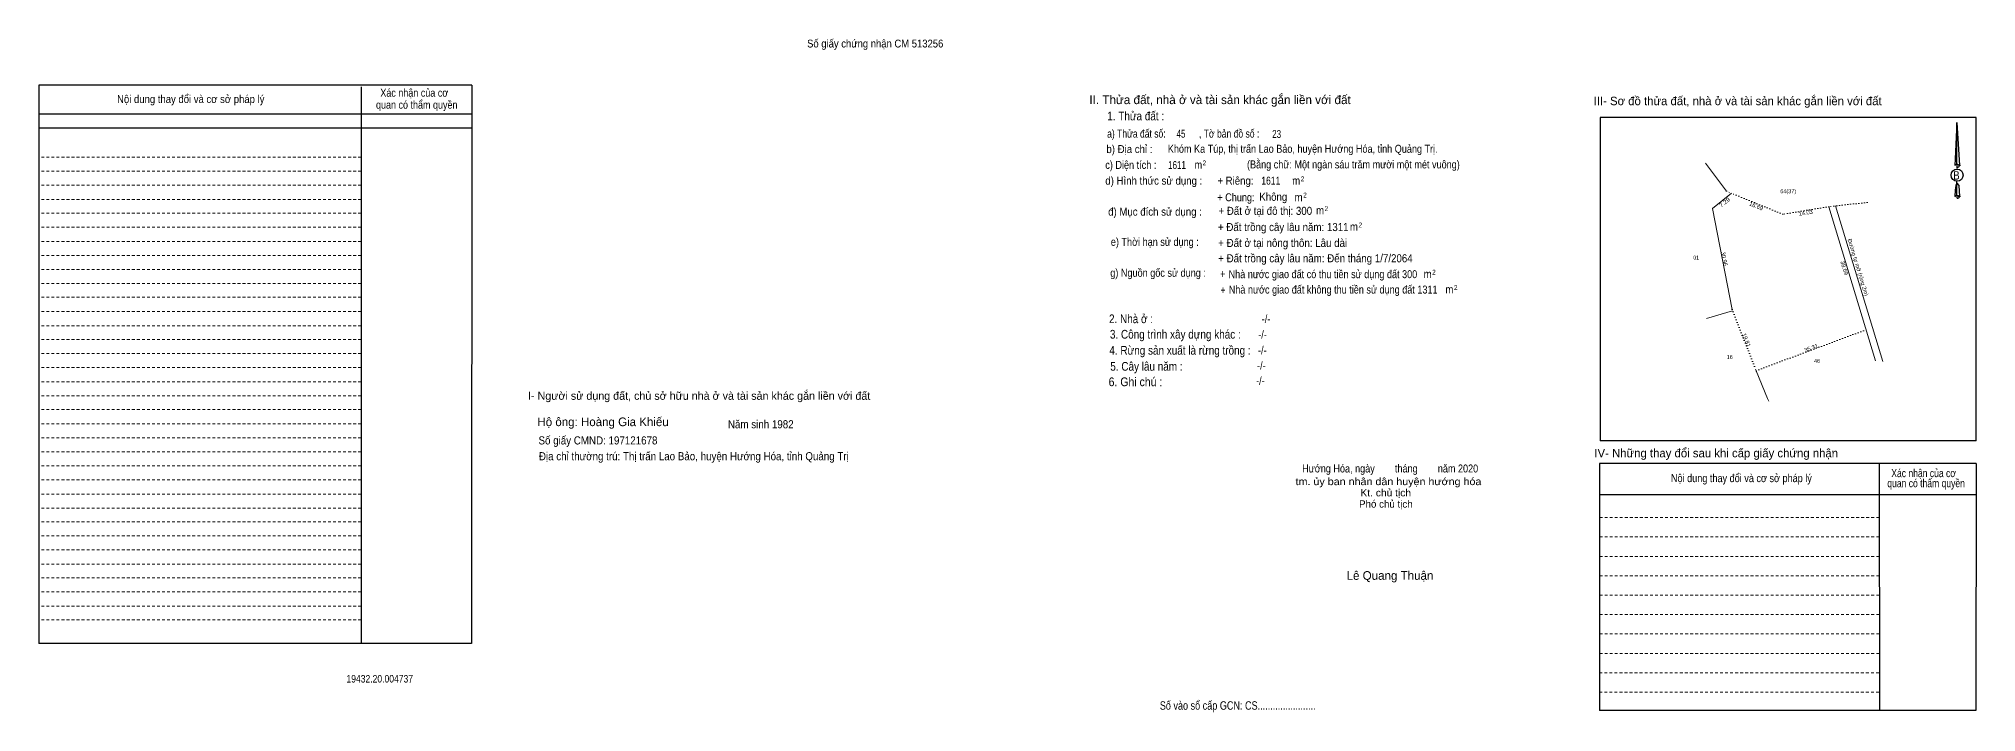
# Model space of a CAD drawing. Header units: metres. Extents: x 534265 to 535647, y 1836382 to 1836975.
# Drawn here: x 534265 to 534848, y 1836773 to 1836975 of the extents above; entities that cross this region are included whole.
import ezdxf
from ezdxf.enums import TextEntityAlignment as Align

# ---------------------------------------------------------------- set-up
doc = ezdxf.new("R2010")
doc.units = ezdxf.units.M
doc.header["$LTSCALE"] = 0.56
doc.header["$PDMODE"] = 32
doc.header["$PDSIZE"] = 0.28
doc.linetypes.add('DOTTED', pattern=[1.5, 0.3, -1.2])
doc.linetypes.add('SHORT_DASHED', pattern=[2.7, 1.5, -1.2])
for name, color, linetype, lineweight in [('10', 7, 'DOTTED', 13), ('18', 7, 'Continuous', 25), ('28', 7, 'SHORT_DASHED', 13), ('40', 7, 'Continuous', 13), ('63', 7, 'Continuous', 13)]:
    doc.layers.add(name, color=color, linetype=linetype, lineweight=lineweight)
doc.layers.add('32', color=7, linetype='Continuous')
doc.layers.add('9', color=7, linetype='Continuous')

msp = doc.modelspace()

# ---------------------------------------------------------------- linework, layer by layer
at = {"layer": '10'}
for p, q in [((534772.59, 1836929.3), (534774.1, 1836928.68)), ((534814.94, 1836925.92), (534803.53, 1836924.67)), ((534774.31, 1836893.75), (534781.52, 1836875.3)), ((534781.52, 1836875.3), (534814.61, 1836887.62))]:
    msp.add_line(p, q, dxfattribs=at)
at = {"layer": '10', "linetype": 'Continuous'}
for p, q in [((534766.58, 1836891.01), (534774.46, 1836893.36)), ((534781.52, 1836875.3), (534784.99, 1836866.95)), ((534784.99, 1836866.95), (534785.33, 1836866.14))]:
    msp.add_line(p, q, dxfattribs=at)
at = {"layer": '10'}
msp.add_lwpolyline([(534803.39, 1836924.65), (534789.55, 1836922.37), (534774.1, 1836928.68)], dxfattribs=at)
at = {"layer": '18'}
for p, q in [((534841.91, 1836949.94), (534842.63, 1836937.04)), ((534841.91, 1836949.94), (534842.63, 1836937.04)), ((534841.91, 1836949.94), (534842.63, 1836937.04)), ((534841.34, 1836939.05), (534841.31, 1836937.04)), ((534841.91, 1836937.43), (534841.91, 1836936.92)), ((534841.91, 1836936.92), (534841.91, 1836936.59)), ((534841.91, 1836936.59), (534841.91, 1836936.14)), ((534841.91, 1836936.59), (534841.91, 1836936.14)), ((534841.91, 1836936.59), (534841.91, 1836936.14)), ((534841.91, 1836931.76), (534841.91, 1836932.39)), ((534841.91, 1836931.76), (534841.91, 1836932.39)), ((534841.91, 1836931.76), (534841.91, 1836932.39)), ((534841.91, 1836931.76), (534842.45, 1836931.01)), ((534841.91, 1836931.76), (534842.45, 1836931.01)), ((534841.91, 1836931.76), (534842.45, 1836931.01)), ((534842.45, 1836931.01), (534842.63, 1836927.71)), ((534842.45, 1836931.01), (534842.63, 1836927.71)), ((534842.45, 1836931.01), (534842.63, 1836927.71)), ((534841.91, 1836928.13), (534841.91, 1836927.62)), ((534841.91, 1836927.62), (534841.91, 1836927.26))]:
    msp.add_line(p, q, dxfattribs=at)
for points in [[(534841.91, 1836937.43), (534841.91, 1836949.94), (534841.34, 1836939.05)], [(534841.91, 1836928.13), (534841.91, 1836931.76), (534841.52, 1836931.01), (534841.34, 1836929.66), (534841.31, 1836927.71)]]:
    msp.add_lwpolyline(points, dxfattribs=at)
for centre, start_param, end_param in [((534841.9492, 1836936.9785), 1.57079633, 3.07445202), ((534841.9492, 1836936.9785), 0.06714063, 1.57079633), ((534841.9492, 1836936.9785), 4.71238898, 6.28318531), ((534841.9492, 1836927.6085), 2.49106941, 3.07427841), ((534841.9492, 1836927.6085), 1.57079633, 2.49106941), ((534841.9492, 1836927.6085), 0.06714063, 1.57079633), ((534841.9492, 1836927.6085), 4.71238898, 6.28318531)]:
    msp.add_ellipse(centre, major_axis=(0.6619, 0), ratio=0.655448, start_param=start_param, end_param=end_param, dxfattribs=at)
msp.add_ellipse((534841.9485, 1836934.1495), major_axis=(0, 1.8359), ratio=0.983453, dxfattribs=at)
for p in [(534842.63, 1836937.04), (534842.63, 1836927.71)]:
    msp.add_point(p, dxfattribs=at)
at = {"layer": '28', "linetype": 'Continuous', "lineweight": 25}
for p, q in [((534395.48, 1836961.22), (534265.25, 1836961.22)), ((534362.15, 1836960.71), (534362.21, 1836793.19)), ((534395.48, 1836961.22), (534395.36, 1836793.19)), ((534395.48, 1836952.46), (534265.46, 1836952.46)), ((534395.48, 1836952.46), (534265.46, 1836952.46)), ((534395.48, 1836948.26), (534265.46, 1836948.26)), ((534847.7, 1836854.18), (534734.6, 1836854.18)), ((534818.51, 1836847.37), (534818.6, 1836773.06)), ((534847.64, 1836847.37), (534847.55, 1836773.06)), ((534847.55, 1836837.98), (534734.45, 1836837.98)), ((534395.36, 1836793.19), (534265.25, 1836793.25)), ((534847.55, 1836773.06), (534734.45, 1836773.06))]:
    msp.add_line(p, q, dxfattribs=at)
at = {"layer": '28'}
for p, q in [((534362.15, 1836939.53), (534265.25, 1836939.53)), ((534362.15, 1836935.33), (534265.25, 1836935.33)), ((534362.15, 1836931.13), (534265.25, 1836931.13)), ((534362.15, 1836926.84), (534265.25, 1836926.84)), ((534362.15, 1836922.67), (534265.25, 1836922.67)), ((534362.15, 1836918.44), (534265.25, 1836918.44)), ((534362.15, 1836914.15), (534265.25, 1836914.15)), ((534362.15, 1836910.01), (534265.25, 1836910.01)), ((534362.15, 1836905.75), (534265.25, 1836905.75)), ((534362.15, 1836901.58), (534265.25, 1836901.58)), ((534362.15, 1836897.38), (534265.25, 1836897.38)), ((534362.15, 1836893.06), (534265.25, 1836893.06)), ((534362.15, 1836888.83), (534265.25, 1836888.83)), ((534362.15, 1836884.66), (534265.25, 1836884.66)), ((534362.15, 1836880.43), (534265.25, 1836880.43)), ((534362.15, 1836876.23), (534265.25, 1836876.23)), ((534362.15, 1836871.94), (534265.25, 1836871.94)), ((534362.15, 1836867.77), (534265.25, 1836867.77)), ((534362.15, 1836863.6), (534265.25, 1836863.6)), ((534362.15, 1836859.31), (534265.25, 1836859.31)), ((534362.15, 1836855.11), (534265.25, 1836855.11)), ((534362.15, 1836850.91), (534265.25, 1836850.91)), ((534362.15, 1836846.68), (534265.25, 1836846.68)), ((534362.15, 1836842.42), (534265.25, 1836842.42)), ((534362.15, 1836838.19), (534265.25, 1836838.19)), ((534362.15, 1836833.96), (534265.25, 1836833.96)), ((534362.15, 1836829.82), (534265.25, 1836829.82)), ((534818.51, 1836831.11), (534734.45, 1836831.11)), ((534362.15, 1836825.56), (534265.25, 1836825.56)), ((534362.15, 1836821.36), (534265.25, 1836821.36)), ((534818.51, 1836825.29), (534734.45, 1836825.29)), ((534362.15, 1836817.1), (534265.25, 1836817.1)), ((534818.51, 1836819.38), (534734.45, 1836819.38)), ((534362.15, 1836812.93), (534265.25, 1836812.93)), ((534362.15, 1836808.7), (534265.25, 1836808.7)), ((534818.51, 1836813.56), (534734.45, 1836813.56)), ((534362.15, 1836804.44), (534265.25, 1836804.44)), ((534818.51, 1836807.71), (534734.45, 1836807.71)), ((534362.15, 1836800.3), (534265.25, 1836800.3)), ((534818.51, 1836801.95), (534734.45, 1836801.95)), ((534818.51, 1836796.07), (534734.45, 1836796.07)), ((534818.51, 1836790.22), (534734.45, 1836790.22)), ((534818.42, 1836784.4), (534734.45, 1836784.4)), ((534818.42, 1836778.55), (534734.45, 1836778.55))]:
    msp.add_line(p, q, dxfattribs=at)
at = {"layer": '28', "linetype": 'Continuous', "lineweight": 25}
for points in [[(534395.48, 1836961.22), (534265.25, 1836961.22), (534265.25, 1836793.25)], [(534847.7, 1836854.18), (534847.7, 1836951.44), (534734.6, 1836951.44), (534734.6, 1836854.18)], [(534847.64, 1836847.37), (534734.45, 1836847.37), (534734.45, 1836773.06)]]:
    msp.add_lwpolyline(points, dxfattribs=at)
at = {"layer": '40'}
for p, q in [((534772.59, 1836929.3), (534766.29, 1836937.78)), ((534768.4, 1836924.14), (534774.1, 1836928.68)), ((534768.4, 1836924.14), (534774.31, 1836893.75)), ((534803.39, 1836924.65), (534817.44, 1836878.29)), ((534805.41, 1836924.88), (534819.59, 1836878.04))]:
    msp.add_line(p, q, dxfattribs=at)

# ---------------------------------------------------------------- texts
at = {"layer": '10', "width": 0.75}
msp.add_text('45', height=2.4, dxfattribs=at).set_placement((534608.625, 1836945.41), align=Align.CENTER)
at = {"layer": '18'}
for s, height, p in [('II. Thửa đất, nhà ở và tài sản khác gắn liền với đất', 2.625, (534620.375, 1836955.52)), ('Hộ ông: Hoàng Gia Khiếu', 2.59, (534434.895, 1836858.61)), ('Phó chủ tịch', 2.19, (534670.22, 1836834.1)), ('Lê Quang Thuận', 2.6, (534671.46, 1836812.37))]:
    msp.add_text(s, height=height, dxfattribs=at).set_placement(p, align=Align.CENTER)
for s, height, width, p in [('1. Thửa đất :', 2.625, 0.85, (534595.015, 1836950.63)), ('b) Địa chỉ : ', 2.406, 0.9, (534593.535, 1836940.79)), ('a) Thửa đất số:              , Tờ bản đồ số : ', 2.406, 0.8, (534609.66, 1836945.44)), ('23', 2.4, 0.75, (534637.385, 1836945.32)), ('c) Diện tích :                                                   ', 2.406, 0.85, (534612.925, 1836936.02)), ('1611', 2.4, 0.75, (534607.43, 1836935.99)), (' m', 2.406, 0.85, (534613.47, 1836936.08)), ('2', 1.457, 0.75, (534615.645, 1836937.1)), ('(Bằng chữ: Một ngàn sáu trăm mười một mét vuông)', 2.4, 0.85, (534660.455, 1836936.17)), ('d) Hình thức sử dụng :', 2.406, 0.9, (534600.455, 1836931.28)), ('+ Riêng: ', 2.406, 0.9, (534625.405, 1836931.28)), (' m', 2.406, 0.9, (534642.855, 1836931.28)), ('2', 1.457, 0.8, (534645.16, 1836932.3)), ('B', 2.52, 0.85, (534841.74, 1836932.81)), ('       + Chung:', 2.406, 0.85, (534622.485, 1836926.27)), ('Không', 2.406, 0.9, (534636.375, 1836926.42)), (' m', 2.406, 0.9, (534643.575, 1836926.3)), ('2', 1.457, 0.8, (534645.91, 1836927.41)), ('đ) Mục đích sử dụng :', 2.406, 0.9, (534600.82, 1836921.95)), ('+ Đất trồng cây lâu năm: 1311', 2.43, 0.9, (534639.38, 1836917.31)), ('+ Đất ở tại đô thị: 300', 2.43, 0.9, (534633.97, 1836922.19)), (' m', 2.406, 0.9, (534650.035, 1836922.34)), ('2', 1.457, 0.8, (534652.33, 1836923.33)), (' m', 2.406, 0.9, (534660.225, 1836917.43)), ('2', 1.457, 0.8, (534662.53, 1836918.42)), ('e) Thời hạn sử dụng :', 2.406, 0.85, (534600.76, 1836912.86)), ('+ Đất ở tại nông thôn: Lâu dài', 2.43, 0.9, (534639.2, 1836912.53)), ('+ Đất trồng cây lâu năm: Đến tháng 1/7/2064', 2.43, 0.9, (534649.055, 1836907.91)), ('g) Nguồn gốc sử dụng :', 2.406, 0.85, (534601.74, 1836903.56)), ('+ ', 2.43, 0.8, (534621.55, 1836903.23)), (' m', 2.406, 0.9, (534682.375, 1836903.2)), ('2', 1.457, 0.8, (534684.68, 1836904.22)), ('+ ', 2.43, 0.8, (534621.64, 1836898.37)), (' m', 2.406, 0.9, (534688.915, 1836898.56)), ('2', 1.457, 0.8, (534691.22, 1836899.58)), ('2. Nhà ở :', 2.625, 0.85, (534593.61, 1836889.6)), ('3. Công trình xây dựng khác :', 2.625, 0.85, (534606.925, 1836884.95)), ('4. Rừng sản xuất là rừng trồng :', 2.625, 0.85, (534608.34, 1836880.12)), ('6. Ghi chú :', 2.625, 0.9, (534594.95, 1836870.64)), ('5. Cây lâu năm :', 2.625, 0.85, (534598.245, 1836875.29)), ('Hướng Hóa, ngày        tháng        năm 2020', 2.4, 0.85, (534671.515, 1836844.67)), ('tm. ủy ban nhân dân huyện hướng hóa', 2.19, 1.1, (534671.01, 1836840.86)), ('Kt. chủ tịch', 2.19, 1.05, (534670.19, 1836837.47)), ('19432.20.004737', 2.26, 0.85, (534367.76, 1836781.46)), ('Số vào sổ cấp GCN: CS.......................', 2.549, 0.8, (534625.68, 1836773.27))]:
    msp.add_text(s, height=height, dxfattribs=dict(at, width=width)).set_placement(p, align=Align.CENTER)
at = {"layer": '18', "width": 0.85}
for s, p in [('Khóm Ka Túp, thị trấn Lao Bảo, huyện Hướng Hóa, tỉnh Quảng Trị.', (534604.67, 1836940.88)), ('Nhà nước giao đất có thu tiền sử dụng đất 300', (534622.94, 1836903.14)), ('Nhà nước giao đất không thu tiền sử dụng đất 1311', (534622.99, 1836898.51))]:
    msp.add_text(s, height=2.4, dxfattribs=at).set_placement(p)
at = {"layer": '28'}
for s, height, width, p in [('Xác nhận của cơ', 2.377, 0.85, (534378.14, 1836957.74)), ('Xác nhận của cơ', 2.377, 0.85, (534378.14, 1836957.74)), ('Nội dung thay đổi và cơ sở pháp lý', 2.377, 0.9, (534310.945, 1836955.85)), ('Nội dung thay đổi và cơ sở pháp lý', 2.377, 0.9, (534310.945, 1836955.85)), (' quan có thẩm quyền', 2.377, 0.85, (534378.505, 1836954.14)), (' quan có thẩm quyền', 2.377, 0.85, (534378.505, 1836954.14)), ('-/-', 2.406, 0.85, (534634.2, 1836889.69)), ('-/-', 2.406, 0.85, (534633.15, 1836885.01)), ('-/-', 2.406, 0.85, (534633.09, 1836880.27)), ('-/-', 2.406, 0.85, (534632.5, 1836871.07)), ('-/-', 2.406, 0.85, (534632.79, 1836875.59)), ('Nội dung thay đổi và cơ sở pháp lý', 2.406, 0.85, (534777.1, 1836841.76)), ('Xác nhận của cơ', 2.406, 0.8, (534831.87, 1836843.26)), (' quan có thẩm quyền', 2.406, 0.8, (534832.265, 1836840.23))]:
    msp.add_text(s, height=height, dxfattribs=dict(at, width=width)).set_placement(p, align=Align.CENTER)
for s, height, p in [('III- Sơ đồ thửa đất, nhà ở và tài sản khác gắn liền với đất', 2.552, (534775.975, 1836955.19)), ('I- Người sử dụng đất, chủ sở hữu nhà ở và tài sản khác gắn liền với đất', 2.41, (534463.785, 1836866.54)), ('IV- Những thay đổi sau khi cấp giấy chứng nhận', 2.552, (534769.525, 1836849.23))]:
    msp.add_text(s, height=height, dxfattribs=at).set_placement(p, align=Align.CENTER)
at = {"layer": '28', "width": 0.9}
for s, p in [('Số giấy CMND: 197121678', (534415.49, 1836853.1)), ('Năm sinh 1982', (534472.43, 1836857.96)), ('Địa chỉ thường trú: Thị trấn Lao Bảo, huyện Hướng Hóa, tỉnh Quảng Trị', (534415.61, 1836848.34))]:
    msp.add_text(s, height=2.44, dxfattribs=at).set_placement(p)
at = {"layer": '32'}
for s, width, p in [('64(37)', 0.9, (534791.17, 1836928.7)), ('01', 0.75, (534763.495, 1836908.74)), ('16', 0.85, (534773.595, 1836878.83)), ('46', 0.85, (534799.835, 1836877.64))]:
    msp.add_text(s, height=1.2, dxfattribs=dict(at, width=width)).set_placement(p, align=Align.CENTER)
at = {"layer": '32', "width": 0.95}
msp.add_text('Đường tự mỡ (rộng 2m)', height=1.2, rotation=286.843, dxfattribs=at).set_placement((534811.6048, 1836906.2338), align=Align.CENTER)
at = {"layer": '40', "width": 0.9}
msp.add_text('Số giấy chứng nhận CM 513256', height=2.363, dxfattribs=at).set_placement((534516.705, 1836972.56), align=Align.CENTER)
at = {"layer": '63'}
for s, rotation, width, p in [('7.29', 38.537, 1.1, (534772.4506, 1836925.4693)), ('14.03', 9.355, 0.9, (534796.5184, 1836922.2062)), ('30.96', 281.005, 0.9, (534771.3687, 1836908.8243)), ('38.69', 286.857, 0.95, (534807.4684, 1836906.0412)), ('19.81', 291.345, 0.95, (534778.0039, 1836884.2875)), ('35.31', 20.421, 0.95, (534798.282, 1836881.5395))]:
    msp.add_text(s, height=1.25, rotation=rotation, dxfattribs=dict(at, width=width)).set_placement(p, align=Align.CENTER)
msp.add_text('16.69', height=1.25, rotation=337.784, dxfattribs=at).set_placement((534781.3087, 1836924.2605), align=Align.CENTER)
at = {"layer": '9', "width": 0.8}
msp.add_text('1611', height=2.4, dxfattribs=at).set_placement((534635.63, 1836931.28), align=Align.CENTER)

doc.saveas('drawing.dxf')
